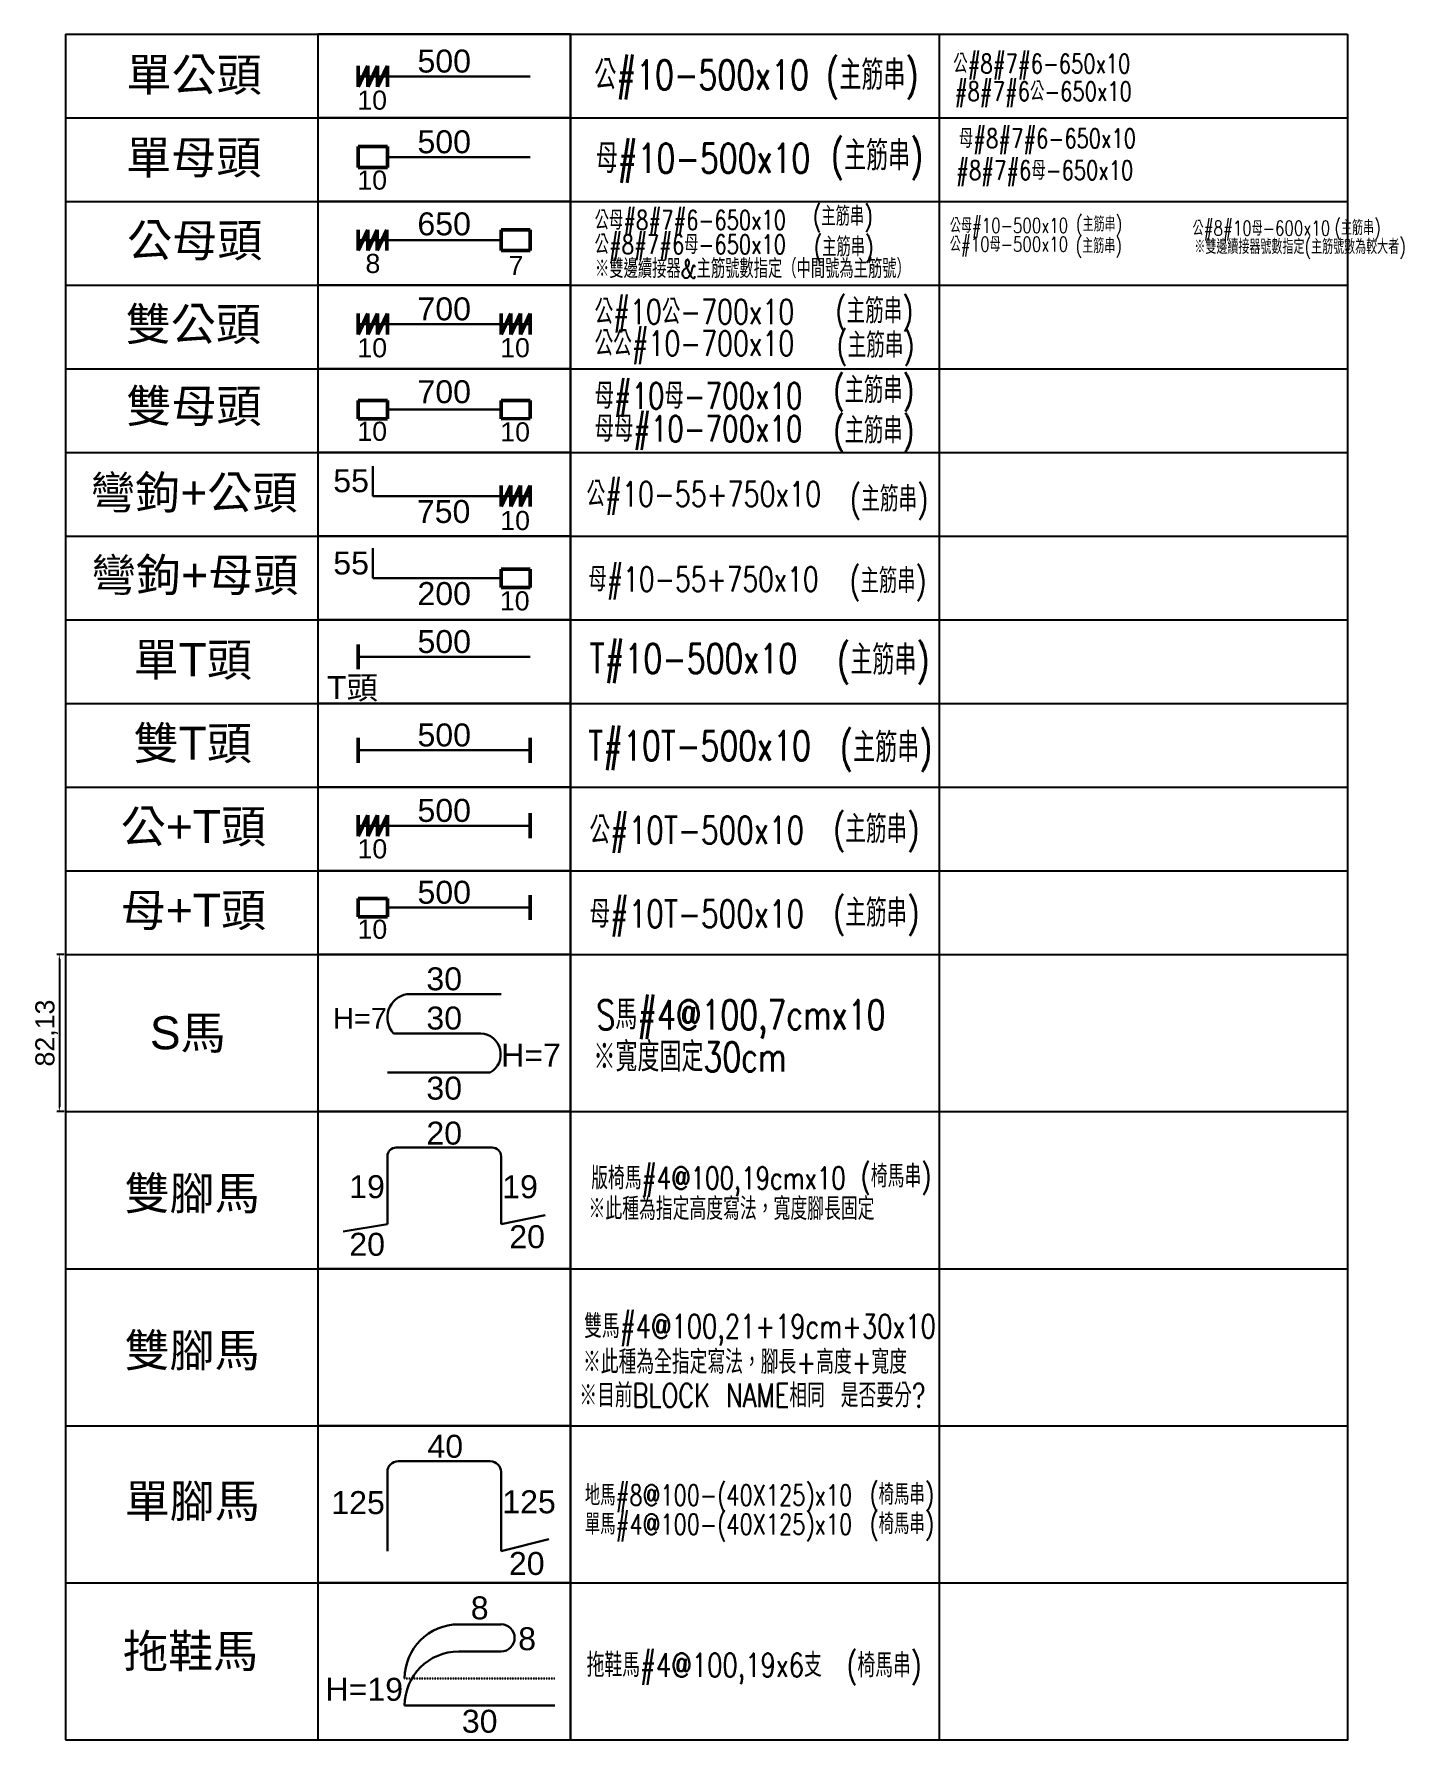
# Model space of a CAD drawing. Header units: centimetres. Extents: x 5610 to 9713, y -3338 to -105.
# Drawn here: x 8916 to 9632, y -1523 to -631 of the extents above; entities that cross this region are included whole.
import ezdxf
from ezdxf.enums import TextEntityAlignment as Align

# ---------------------------------------------------------------- set-up
doc = ezdxf.new("R2010")
doc.units = ezdxf.units.CM
doc.linetypes.add('DOT', pattern=[30, 15, -15])
for name, color, linetype in [('-取料', 31, 'Continuous'), ('1', 1, 'Continuous'), ('備註', 3, 'Continuous')]:
    doc.layers.add(name, color=color, linetype=linetype)
doc.styles.get("Standard").update_dxf_attribs({"font": 'arial.ttf'})
doc.styles.add('txt', font='txt.shx', dxfattribs={"height": 0.2, "bigfont": 'chineset.shx'})
doc.dimstyles.new('ISO-25', dxfattribs={"dimtxt": 2.5, "dimasz": 2.5, "dimexe": 1.25, "dimexo": 0.625, "dimtad": 1, "dimtxsty": 'Standard', "dimcen": 2.5, "dimadec": 0, "dimazin": 0, "dimtfac": 1, "dimtmove": 0, "dimatfit": 3, "dimfxl": 1, "dimarcsym": 0})

# ---------------------------------------------------------------- blocks, each defined once
blk = doc.blocks.new('*D35')
at = {"layer": '1', "color": 0, "lineweight": -2, "transparency": 16777216}
for p, q in [((8931.99, -1111.92), (8928.17, -1111.92)), ((8929.42, -1114.42), (8929.42, -1191.55)), ((8931.99, -1194.05), (8928.17, -1194.05))]:
    blk.add_line(p, q, dxfattribs=at)
at = {"layer": '1', "color": 0, "transparency": 16777216}
for points in [[(8929.01, -1114.42), (8929.84, -1114.42), (8929.42, -1111.92)], [(8929.01, -1191.55), (8929.84, -1191.55), (8929.42, -1194.05)]]:
    blk.add_solid(points, dxfattribs=at)
at = {"layer": 'Defpoints', "color": 0, "transparency": 16777216}
for p in [(8932.61, -1111.92), (8929.42, -1194.05), (8932.61, -1194.05)]:
    blk.add_point(p, dxfattribs=at)
at = {"layer": '1', "color": 0, "transparency": 16777216, "insert": (8922.79, -1152.98), "char_height": 10, "attachment_point": 5, "rotation": 90}
blk.add_mtext('82,13', dxfattribs=at)
blk = doc.blocks.new('draw_rebar_horse_s')
at = {"color": 1, "lineweight": 30}
for p, q in [((59.44, 41.05), (10.21, 41.05)), ((48.86, 20.53), (3.24, 20.53)), ((53.77, 0), (0, 0))]:
    blk.add_line(p, q, dxfattribs=at)
for centre, radius, start, end in [((12.37, 28.87), 12.37, 100.04531, 222.43926), ((48.23, 9.53), 11.02, 300.16355, 86.72269)]:
    blk.add_arc(centre, radius, start, end, dxfattribs=at)
at = {"color": 2}
for tag, p in [('A', (29.72, 43.05)), ('C', (29.72, 22.53)), ('E', (29.72, -14.12))]:
    blk.add_attdef(tag, text='', height=12, dxfattribs=at).set_placement(p, align=Align.CENTER)
blk.add_attdef('B', text='', height=10.81, dxfattribs=at).set_placement((-0.29, 23.03), align=Align.RIGHT)
blk.add_attdef('D', (59.47, 3.18), '', height=12, dxfattribs=at)
blk = doc.blocks.new('draw_coupler_male')
at = {"color": 2, "lineweight": 50}
for p, q in [((5.09, 10.99), (0, 0)), ((0, 10.99), (0, 0)), ((5.09, 10.99), (5.09, 0)), ((10.18, 10.99), (5.09, 0)), ((10.18, 10.99), (10.18, 0)), ((15.28, 10.99), (10.18, 0)), ((15.28, 10.99), (15.28, 0))]:
    blk.add_line(p, q, dxfattribs=at)
at = {"color": 1, "lineweight": 30}
blk.add_line((0, 5.49), (90, 5.49), dxfattribs=at)
at = {"color": 2}
for tag, height, p in [('A', 12, (45, 7.49)), ('B', 10, (7.31, -11.93))]:
    blk.add_attdef(tag, text='', height=height, dxfattribs=at).set_placement(p, align=Align.CENTER)
blk = doc.blocks.new('draw_coupler_female')
at = {"color": 2, "lineweight": 50}
for p, q in [((0, 10.99), (0, 0)), ((15.28, 10.99), (0, 10.99)), ((15.28, 10.99), (15.28, 0)), ((15.28, 0), (0, 0))]:
    blk.add_line(p, q, dxfattribs=at)
at = {"color": 1, "lineweight": 30}
blk.add_line((15.28, 5.5), (90, 5.5), dxfattribs=at)
at = {"color": 2}
for tag, height, p in [('A', 12, (45, 7.5)), ('B', 10, (7.32, -11.53))]:
    blk.add_attdef(tag, text='', height=height, dxfattribs=at).set_placement(p, align=Align.CENTER)
blk = doc.blocks.new('draw_coupler_male_female')
at = {"color": 2, "lineweight": 50}
for p, q in [((4.98, 10.74), (0, 0)), ((0, 10.74), (0, 0)), ((4.98, 10.74), (4.98, 0)), ((9.95, 10.74), (4.98, 0)), ((9.95, 10.74), (9.95, 0)), ((14.93, 10.74), (9.95, 0)), ((14.93, 10.74), (14.93, 0)), ((74.72, 10.74), (74.72, 0)), ((90, 10.74), (74.72, 10.74)), ((90, 10.74), (90, 0)), ((90, 0), (74.72, 0))]:
    blk.add_line(p, q, dxfattribs=at)
at = {"color": 1, "lineweight": 30}
blk.add_line((0, 5.37), (74.72, 5.37), dxfattribs=at)
at = {"color": 2}
for tag, height, p in [('A', 12, (44.97, 7.95)), ('B', 10, (7.71, -11.75)), ('C', 10, (82.52, -12.8))]:
    blk.add_attdef(tag, text='', height=height, dxfattribs=at).set_placement(p, align=Align.CENTER)
blk = doc.blocks.new('draw_coupler_double_male')
at = {"color": 2, "lineweight": 50}
for p, q in [((5.09, 10.99), (0, 0)), ((0, 10.99), (0, 0)), ((5.09, 10.99), (5.09, 0)), ((10.18, 10.99), (5.09, 0)), ((10.18, 10.99), (10.18, 0)), ((15.28, 10.99), (10.18, 0)), ((15.28, 10.99), (15.28, 0)), ((79.81, 10.99), (74.72, 0)), ((74.72, 10.99), (74.72, 0)), ((79.81, 10.99), (79.81, 0)), ((84.91, 10.99), (79.81, 0)), ((84.91, 10.99), (84.91, 0)), ((90, 10.99), (84.91, 0)), ((90, 10.99), (90, 0))]:
    blk.add_line(p, q, dxfattribs=at)
at = {"color": 1, "lineweight": 30}
blk.add_line((0, 5.5), (90, 5.5), dxfattribs=at)
at = {"color": 2}
for tag, height, p in [('A', 12, (45, 7.48)), ('B', 10, (7.36, -11.85)), ('C', 10, (82.01, -11.83))]:
    blk.add_attdef(tag, text='', height=height, dxfattribs=at).set_placement(p, align=Align.CENTER)
blk = doc.blocks.new('draw_coupler_double_female')
at = {"color": 2, "lineweight": 50}
for p, q in [((0, 9.56), (0, 0)), ((15.28, 9.56), (0, 9.56)), ((15.28, 9.56), (15.28, 0)), ((90, 9.56), (74.72, 9.56)), ((74.72, 9.56), (74.72, 0.01)), ((90, 9.56), (90, 0.1)), ((15.28, 0), (0, 0)), ((90, 0.1), (74.72, 0.01))]:
    blk.add_line(p, q, dxfattribs=at)
at = {"color": 1, "lineweight": 30}
blk.add_line((15.28, 4.78), (74.72, 4.78), dxfattribs=at)
at = {"color": 2}
for tag, height, p in [('A', 12, (45, 8.15)), ('B', 10, (7.34, -11.54)), ('C', 10, (82.06, -11.85))]:
    blk.add_attdef(tag, text='', height=height, dxfattribs=at).set_placement(p, align=Align.CENTER)
blk = doc.blocks.new('draw_coupler_male_fold')
at = {"color": 1, "lineweight": 30}
for q in [(-0.16, 15.69), (82.2, 0)]:
    blk.add_line((-0.16, 0), q, dxfattribs=at)
at = {"color": 2, "lineweight": 50}
for p, q in [((72.04, 5.48), (66.96, -5.48)), ((66.96, 5.48), (66.96, -5.48)), ((72.04, 5.48), (72.04, -5.48)), ((77.12, 5.48), (72.04, -5.48)), ((77.12, 5.48), (77.12, -5.48)), ((82.2, 5.48), (77.12, -5.48)), ((82.2, 5.48), (82.2, -5.48))]:
    blk.add_line(p, q, dxfattribs=at)
at = {"color": 2}
blk.add_attdef('A', text='', height=12, dxfattribs=at).set_placement((-2.16, 2), align=Align.RIGHT)
for tag, height, p in [('B', 12, (36.89, -14.09)), ('C', 10, (74.25, -17.81))]:
    blk.add_attdef(tag, text='', height=height, dxfattribs=at).set_placement(p, align=Align.CENTER)
blk = doc.blocks.new('draw_coupler_female_fold')
at = {"color": 1, "lineweight": 30}
for q in [(0, 15.69), (67.08, 0)]:
    blk.add_line((0, 0), q, dxfattribs=at)
at = {"color": 2, "lineweight": 50}
for p, q in [((67.08, 4.78), (67.08, -4.78)), ((82.36, 4.78), (67.08, 4.78)), ((82.36, 4.78), (82.36, -4.78)), ((82.36, -4.78), (67.08, -4.78))]:
    blk.add_line(p, q, dxfattribs=at)
at = {"color": 2}
blk.add_attdef('A', text='', height=12, dxfattribs=at).set_placement((-2, 2), align=Align.RIGHT)
for tag, height, p in [('B', 12, (37.36, -13.97)), ('C', 10, (74.22, -16.78))]:
    blk.add_attdef(tag, text='', height=height, dxfattribs=at).set_placement(p, align=Align.CENTER)
blk = doc.blocks.new('draw_coupler_double_T')
at = {"color": 2, "lineweight": 50}
for p, q in [((0, 13), (0, 0)), ((90, 13), (90, 0))]:
    blk.add_line(p, q, dxfattribs=at)
at = {"color": 1, "lineweight": 30}
blk.add_line((0, 6.5), (90, 6.5), dxfattribs=at)
at = {"color": 2}
blk.add_attdef('A', text='', height=12, dxfattribs=at).set_placement((45, 8.5), align=Align.CENTER)
blk = doc.blocks.new('draw_coupler_male_T')
at = {"color": 2, "lineweight": 50}
for p, q in [((5.09, 10.99), (0, 0)), ((0, 10.99), (0, 0)), ((5.09, 10.99), (0, 0)), ((0, 10.99), (0, 0)), ((5.09, 10.99), (5.09, 0)), ((10.18, 10.99), (5.09, 0)), ((5.09, 10.99), (5.09, 0)), ((10.18, 10.99), (5.09, 0)), ((10.18, 10.99), (10.18, 0)), ((15.28, 10.99), (10.18, 0)), ((10.18, 10.99), (10.18, 0)), ((15.28, 10.99), (10.18, 0)), ((15.28, 10.99), (15.28, 0)), ((15.28, 10.99), (15.28, 0)), ((90, 11.99), (90, -1.01))]:
    blk.add_line(p, q, dxfattribs=at)
at = {"color": 1, "lineweight": 30}
blk.add_line((0, 5.49), (90, 5.49), dxfattribs=at)
at = {"color": 2}
for tag, height, p in [('A', 12, (45, 7.49)), ('B', 10, (7.44, -11.6))]:
    blk.add_attdef(tag, text='', height=height, dxfattribs=at).set_placement(p, align=Align.CENTER)
blk = doc.blocks.new('draw_coupler_female_T')
at = {"color": 2, "lineweight": 50}
for p, q in [((0, 9.56), (0, 0)), ((15.28, 9.56), (0, 9.56)), ((15.28, 9.56), (15.28, 0)), ((90, 11.28), (90, -1.72)), ((15.28, 0), (0, 0))]:
    blk.add_line(p, q, dxfattribs=at)
at = {"color": 1, "lineweight": 30}
blk.add_line((15.28, 4.78), (90, 4.78), dxfattribs=at)
at = {"color": 2}
for tag, height, p in [('A', 12, (45, 6.78)), ('B', 10, (7.44, -11.57))]:
    blk.add_attdef(tag, text='', height=height, dxfattribs=at).set_placement(p, align=Align.CENTER)
blk = doc.blocks.new('draw_rebar_horse_double_legged')
at = {"color": 1, "lineweight": 30}
for p, q in [((23.13, 39.32), (23.13, 3.92)), ((77.92, 43.99), (27.8, 43.99)), ((82.58, 3.92), (82.58, 39.32)), ((0, 0), (23.13, 3.92)), ((82.58, 3.92), (105.69, 8.6))]:
    blk.add_line(p, q, dxfattribs=at)
for centre, start, end in [((27.8, 39.32), 90, 180), ((77.92, 39.32), 0, 90)]:
    blk.add_arc(centre, 4.66, start, end, dxfattribs=at)
at = {"color": 2}
for tag, p in [('C', (52.85, 45.49)), ('E', (96.2, -8.66)), ('A', (12.56, -12.62))]:
    blk.add_attdef(tag, text='', height=12, dxfattribs=at).set_placement(p, align=Align.CENTER)
blk.add_attdef('B', text='', height=12, dxfattribs=at).set_placement((21.83, 17.49), align=Align.RIGHT)
blk.add_attdef('D', (83.18, 17.46), '', height=12, dxfattribs=at)
blk = doc.blocks.new('draw_rebar_horse_single_legged')
at = {"color": 1, "lineweight": 30}
for p, q in [((53.79, 47), (5.65, 47)), ((0, 41.35), (0, 0)), ((59.44, 0), (59.44, 41.35)), ((59.44, 0), (84.41, 6.28))]:
    blk.add_line(p, q, dxfattribs=at)
for centre, start, end in [((5.65, 41.35), 90, 180), ((53.79, 41.35), 0, 90)]:
    blk.add_arc(centre, 5.65, start, end, dxfattribs=at)
at = {"color": 2}
for tag, p in [('B', (30.26, 48.79)), ('D', (72.88, -12.48))]:
    blk.add_attdef(tag, text='', height=12, dxfattribs=at).set_placement(p, align=Align.CENTER)
blk.add_attdef('A', text='', height=12, dxfattribs=at).set_placement((-1.34, 19.34), align=Align.RIGHT)
blk.add_attdef('C', (60.08, 19.74), '', height=12, dxfattribs=at)
blk = doc.blocks.new('draw_rebar_horse_slipper')
at = {"color": 1, "lineweight": 30}
for p, q in [((50.44, 42.51), (28.34, 42.51)), ((50.44, 28.34), (28.34, 28.34)), ((78.53, 0), (0, 0))]:
    blk.add_line(p, q, dxfattribs=at)
at = {"color": 1, "linetype": 'DOT', "lineweight": 30, "ltscale": 0.003}
blk.add_line((78.53, 14.17), (0, 14.17), dxfattribs=at)
at = {"color": 1, "lineweight": 30}
for centre, radius, start, end in [((28.34, 14.17), 28.34, 90, 180), ((50.44, 35.43), 7.09, 270, 90), ((28.34, 0), 28.34, 90, 180)]:
    blk.add_arc(centre, radius, start, end, dxfattribs=at)
at = {"color": 2}
for tag, p in [('C', (39.26, 45.13)), ('A', (39.26, -14.16))]:
    blk.add_attdef(tag, text='', height=12, dxfattribs=at).set_placement(p, align=Align.CENTER)
blk.add_attdef('D', (59.39, 28.99), '', height=12, dxfattribs=at)
blk.add_attdef('B', text='', height=12, dxfattribs=at).set_placement((-0.8, 2.55), align=Align.RIGHT)
blk = doc.blocks.new('draw_coupler_single_T')
at = {"color": 2, "lineweight": 50}
blk.add_line((0, 13), (0, 0), dxfattribs=at)
at = {"color": 1, "lineweight": 30}
blk.add_line((0, 6.5), (90, 6.5), dxfattribs=at)
at = {"color": 2}
for tag, p in [('A', (45, 8.5)), ('B', (-3.01, -15.56))]:
    blk.add_attdef(tag, text='', height=12, dxfattribs=at).set_placement(p, align=Align.CENTER)

msp = doc.modelspace()

# ---------------------------------------------------------------- linework, layer by layer
for p, q in [((8932.615, -630.67), (9602.868, -630.67)), ((8932.615, -630.67), (8932.615, -1522.554)), ((9064.632, -630.67), (9064.632, -1522.554)), ((9196.65, -630.67), (9196.65, -1522.554)), ((9389.4, -630.67), (9389.4, -1522.554)), ((9602.868, -630.67), (9602.868, -1522.554)), ((8932.615, -674.42), (9602.868, -674.42)), ((8932.615, -718.17), (9602.868, -718.17)), ((8932.615, -761.92), (9602.868, -761.92)), ((8932.615, -805.67), (9602.868, -805.67)), ((8932.615, -849.418), (9603.291, -849.418)), ((8932.615, -893.168), (9603.291, -893.168)), ((8932.615, -936.918), (9603.291, -936.918)), ((8932.615, -980.668), (9603.291, -980.668)), ((8932.615, -1024.418), (9603.291, -1024.418)), ((8932.615, -1068.168), (9603.291, -1068.168)), ((8932.615, -1111.918), (9603.291, -1111.918)), ((8932.615, -1194.045), (9603.291, -1194.045)), ((8932.615, -1276.172), (9603.291, -1276.172)), ((8932.615, -1358.3), (9603.291, -1358.3)), ((8932.615, -1440.427), (9603.291, -1440.427)), ((8932.615, -1522.554), (9603.291, -1522.554))]:
    msp.add_line(p, q)
at = {"color": 1, "lineweight": 30}
msp.add_line((9160.361, -1462.138), (9138.258, -1462.138), dxfattribs=at)
for points in [[(9064.632, -630.67), (9064.632, -674.42), (9196.65, -674.42), (9196.65, -630.67), (9064.632, -630.67)], [(9064.632, -674.42), (9064.632, -718.17), (9196.65, -718.17), (9196.65, -674.42), (9064.632, -674.42)], [(9064.632, -718.17), (9064.632, -761.92), (9196.65, -761.92), (9196.65, -718.17), (9064.632, -718.17)], [(9064.632, -761.92), (9064.632, -805.67), (9196.65, -805.67), (9196.65, -761.92), (9064.632, -761.92)], [(9064.632, -805.668), (9064.632, -849.418), (9196.65, -849.418), (9196.65, -805.668), (9064.632, -805.668)], [(9064.632, -849.418), (9064.632, -893.168), (9196.65, -893.168), (9196.65, -849.418), (9064.632, -849.418)], [(9064.632, -893.168), (9064.632, -936.918), (9196.65, -936.918), (9196.65, -893.168), (9064.632, -893.168)], [(9064.632, -936.918), (9064.632, -980.668), (9196.65, -980.668), (9196.65, -936.918), (9064.632, -936.918)], [(9064.632, -980.668), (9064.632, -1024.418), (9196.65, -1024.418), (9196.65, -980.668), (9064.632, -980.668)], [(9064.632, -1024.418), (9064.632, -1068.168), (9196.65, -1068.168), (9196.65, -1024.418), (9064.632, -1024.418)], [(9064.632, -1068.168), (9064.632, -1111.918), (9196.65, -1111.918), (9196.65, -1068.168), (9064.632, -1068.168)], [(9064.632, -1111.918), (9064.632, -1194.045), (9196.65, -1194.045), (9196.65, -1111.918), (9064.632, -1111.918)], [(9064.632, -1194.045), (9064.632, -1276.172), (9196.65, -1276.172), (9196.65, -1194.045), (9064.632, -1194.045)], [(9064.632, -1276.172), (9064.632, -1358.3), (9196.65, -1358.3), (9196.65, -1276.172), (9064.632, -1276.172)], [(9064.632, -1358.3), (9064.632, -1440.427), (9196.65, -1440.427), (9196.65, -1358.3), (9064.632, -1358.3)], [(9064.632, -1440.427), (9064.632, -1522.554), (9196.65, -1522.554), (9196.65, -1440.427), (9064.632, -1440.427)]]:
    msp.add_lwpolyline(points)

# ---------------------------------------------------------------- block references
for name, p, values in [('draw_coupler_male', (9085.641, -658.262), {'A': '500', 'B': '10'}), ('draw_coupler_female', (9085.641, -700.463), {'A': '500', 'B': '10'}), ('draw_coupler_male_female', (9085.641, -743.829), {'A': '650', 'B': '8', 'C': '7'}), ('draw_coupler_double_male', (9085.639, -787.803), {'A': '700', 'B': '10', 'C': '10'}), ('draw_coupler_double_female', (9085.641, -831.8), {'A': '700', 'B': '10', 'C': '10'}), ('draw_coupler_male_fold', (9093.44, -872.181), {'A': '55', 'B': '750', 'C': '10'}), ('draw_coupler_female_fold', (9093.279, -915.209), {'A': '55', 'B': '200', 'C': '10'}), ('draw_coupler_single_T', (9085.641, -962.772), {'A': '500', 'B': 'T頭'}), ('draw_coupler_double_T', (9085.641, -1011.608), {'A': '500'}), ('draw_coupler_male_T', (9085.641, -1050.06), {'A': '500', 'B': '10'}), ('draw_coupler_female_T', (9085.641, -1092.139), {'A': '500', 'B': '10'}), ('draw_rebar_horse_s', (9100.916, -1173.672), {'A': '30', 'B': 'H=7', 'C': '30', 'D': 'H=7', 'E': '30'}), ('draw_rebar_horse_double_legged', (9077.782, -1256.794), {'A': '20', 'B': '19', 'C': '20', 'D': '19', 'E': '20'}), ('draw_rebar_horse_single_legged', (9100.916, -1423.828), {'A': '125', 'B': '40', 'C': '125', 'D': '20'}), ('draw_rebar_horse_slipper', (9109.916, -1504.65), {'A': '30', 'B': 'H=19', 'C': '8', 'D': '8'})]:
    msp.add_blockref(name, p).add_auto_attribs(values)

# ---------------------------------------------------------------- texts
at = {"layer": '-取料', "style": 'txt', "width": 0.75}
for s, height, p in [('公#10-500x10', 15.35088, (9209.123, -651.994)), ('公#8#7#6-650x10', 9.95326, (9396.817, -646.104)), ('#8#7#6公-650x10', 9.95326, (9397.541, -660.584)), ('母#10-500x10', 15.35088, (9209.877, -695.596)), ('母#8#7#6-650x10', 9.95326, (9399.713, -685.201)), ('#8#7#6母-650x10', 9.95326, (9398.265, -701.854)), ('公母#8#7#6-650x10', 9.95326, (9209.294, -727.918)), ('公母#10-500x10', 7.67544, (9395.001, -730.721)), ('公#8#10母-600x10', 7.67544, (9521.894, -732.167)), ('公#8#7#6母-650x10', 9.95326, (9209.294, -740.618)), ('公#10母-500x10', 7.67544, (9395.001, -740.515)), ('公#10公-700x10', 12.9582, (9209.276, -775.842)), ('公公#10-700x10', 12.9582, (9209.276, -792.376)), ('母#10母-700x10', 13.48469, (9209.269, -819.799)), ('母母#10-700x10', 13.48469, (9209.269, -837.005)), ('公#10-55+750x10', 13.01208, (9205.031, -871.131)), ('母#10-55+750x10', 12.7669, (9206.01, -915.664)), ('T#10-500x10', 15.35088, (9206.622, -957.195)), ('T#10T-500x10', 15.35088, (9205.889, -1002.743)), ('公#10T-500x10', 14.34736, (9206.611, -1046.921)), ('母#10T-500x10', 14.34736, (9206.611, -1090.671)), ('S馬#4@100,7cmx10', 15.35088, (9210.174, -1143.403)), ('版椅馬#4@100,19cmx10', 11.72858, (9207.461, -1228.81)), ('雙馬#4@100,21+19cm+30x10', 12.38938, (9203.823, -1306.298)), ('地馬#8@100-(40X125)x10', 10.72098, (9204.149, -1394.617)), ('單馬#4@100-(40X125)x10', 10.72098, (9204.149, -1409.809)), ('拖鞋馬#4@100,19x6支', 12.40832, (9205.08, -1483.456))]:
    msp.add_text(s, height=height, dxfattribs=at).set_placement(p, align=Align.MIDDLE_LEFT)
at = {"layer": '1', "color": 2}
for s, p in [('單公頭', (8999.86, -651.891)), ('單母頭', (8999.676, -695.128)), ('公母頭', (9000.2, -738.47)), ('雙公頭', (8999.473, -782.256)), ('雙母頭', (8999.75, -825.073)), ('彎鉤+公頭', (8999.763, -870.296)), ('彎鉤+母頭', (9000.189, -913.429)), ('單T頭', (8999.143, -957.754)), ('雙T頭', (8999.138, -1001.365)), ('公+T頭', (8999.504, -1044.924)), ('母+T頭', (8999.504, -1088.674)), ('S馬', (8996.548, -1152.805)), ('雙腳馬', (8998.842, -1236.706)), ('雙腳馬', (8998.842, -1318.834)), ('單腳馬', (8998.911, -1397.602)), ('拖鞋馬', (8998.027, -1476.101))]:
    msp.add_text(s, height=17.2697, dxfattribs=at).set_placement(p, align=Align.MIDDLE_CENTER)
at = {"layer": '備註', "lineweight": 25, "style": 'txt', "width": 0.75}
for s, height, p in [('(主筋串)', 15.3509, (9330.325, -652.101)), ('(主筋串)', 15.3509, (9332.795, -694.219)), ('(主筋串)', 9.9533, (9323.32, -725.865)), ('(主筋串)', 7.6754, (9460.92, -729.994)), ('(主筋串)', 7.6754, (9596.043, -731.897)), ('(主筋串)', 9.9533, (9323.764, -741.879)), ('(主筋串)', 7.6754, (9460.748, -741.314)), ('※雙邊續接器號數指定(主筋號數為較大者)', 7.67544, (9522.824, -741.803)), ('※雙邊續接器&主筋號數指定（中間號為主筋號）', 9.95326, (9209.479, -753.286)), ('(主筋串)', 12.9582, (9335.139, -775.39)), ('(主筋串)', 12.9582, (9335.718, -793.344)), ('(主筋串)', 13.4847, (9333.918, -816.819)), ('(主筋串)', 13.4847, (9333.918, -837.913)), ('(主筋串)', 13.0121, (9342.758, -873.753)), ('(主筋串)', 12.7669, (9342.568, -916.527)), ('(主筋串)', 15.3509, (9336.036, -957.891)), ('(主筋串)', 15.3509, (9337.528, -1003.67)), ('(主筋串)', 14.3474, (9333.891, -1046.4)), ('(主筋串)', 14.3474, (9333.891, -1090.15)), ('※寬度固定30cm', 15.3509, (9208.611, -1165.449)), ('(椅馬串)', 11.7286, (9348.394, -1227.82)), ('※此種為指定高度寫法，寬度腳長固定', 11.72858, (9206.077, -1244.848)), ('※此種為全指定寫法，腳長+高度+寬度', 12.38938, (9203.217, -1324.982)), ('※目前BLOCK NAME相同 是否要分?', 12.38938, (9201.24, -1342.479)), ('(椅馬串)', 10.721, (9352.939, -1394.262)), ('(椅馬串)', 10.721, (9352.939, -1409.569)), ('(椅馬串)', 12.4083, (9341.086, -1483.584))]:
    msp.add_text(s, height=height, dxfattribs=at).set_placement(p, align=Align.MIDDLE_LEFT)

# ---------------------------------------------------------------- dimensions: what is measured, and where the dimension line sits
at = {"layer": '1'}
dim = msp.add_linear_dim(base=(8929.423, -1194.045), p1=(8932.615, -1111.918), p2=(8932.615, -1194.045), angle=90, dimstyle='ISO-25', override={"dimtxt": 10}, dxfattribs=at)
dim.commit()
dim.dimension.update_dxf_attribs({"geometry": '*D35', "text_midpoint": (8922.789, -1152.982)})

doc.saveas('drawing.dxf')
